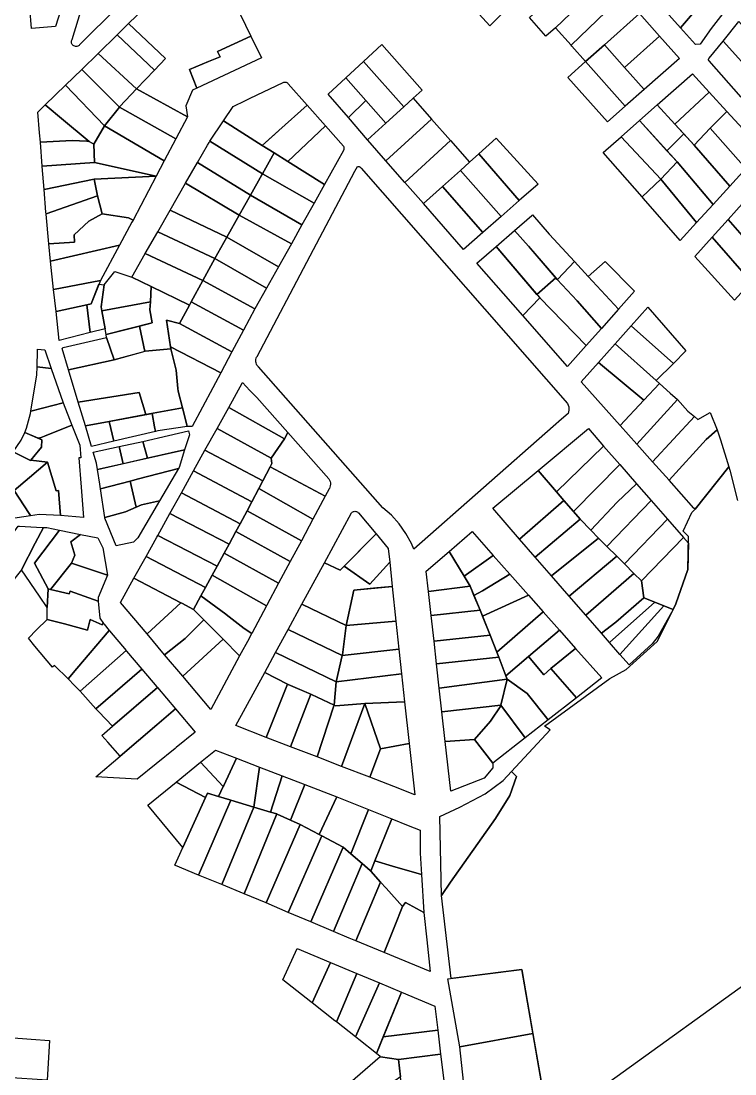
# Model space of a CAD drawing. Header units: millimetres. Extents: x 522658 to 553925, y 7796479 to 7820139.
# Drawn here: x 540941 to 541294, y 7802396 to 7802916 of the extents above; entities that cross this region are included whole.
import ezdxf

# ---------------------------------------------------------------- set-up
doc = ezdxf.new("R2010")
doc.units = ezdxf.units.MM
doc.layers.add('ZONA RESIDENCIAL 2 (ZR_2)', color=2, linetype='Continuous')

msp = doc.modelspace()

# ---------------------------------------------------------------- linework, layer by layer
at = {"layer": 'ZONA RESIDENCIAL 2 (ZR_2)'}
for points in [[(541054.59, 7802908.38), (541038.14, 7802900.67), (541039.47, 7802898.15), (541033.78, 7802895.77), (541024.25, 7802891.93), (541028.01, 7802882.68), (541027.87, 7802882.62), (541025.73, 7802881.61), (541022.58, 7802873.97), (541023.26, 7802868.54), (540998.18, 7802882.25), (541006.97, 7802891.45), (541012.49, 7802897.23), (540994.28, 7802914.54), (540998.23, 7802918.39), (541004.83, 7802924.84), (541033.17, 7802952.5), (541054.59, 7802908.38)], [(541205.01, 7802912.47), (541200.27, 7802908.25), (541192.1, 7802917.46), (541196.79, 7802921.71), (541197.48, 7802922.36), (541222.76, 7802946.41), (541230.85, 7802937.24), (541205.01, 7802912.47)], [(541181.2, 7802922.02), (541172.55, 7802913.39), (541154.66, 7802933.2), (541163.23, 7802941.91), (541181.2, 7802922.02)], [(541258.08, 7802922.01), (541276.84, 7802940.77), (541283.27, 7802932.09), (541266.74, 7802912.38), (541258.12, 7802921.96), (541258.08, 7802922.01)], [(541238.42, 7802928.66), (541212.67, 7802903.86), (541205.01, 7802912.47), (541230.85, 7802937.24), (541238.42, 7802928.66)], [(540950.88, 7802932.3), (540963.05, 7802928.8), (540958.1, 7802913.07), (540946.31, 7802912.09), (540944.62, 7802932.64), (540950.88, 7802932.3)], [(541266.74, 7802912.38), (541283.27, 7802932.09), (541291.66, 7802924.38), (541287.61, 7802919.46), (541281.79, 7802912.06), (541276.34, 7802904.39), (541274.02, 7802904.28), (541266.74, 7802912.38)], [(540988.76, 7802922.7), (540970.29, 7802904.36), (540970.07, 7802904.05), (540969.8, 7802903.78), (540969.49, 7802903.56), (540969.15, 7802903.4), (540968.78, 7802903.29), (540968.4, 7802903.24), (540968.02, 7802903.26), (540967.65, 7802903.34), (540967.3, 7802903.48), (540966.97, 7802903.67), (540966.68, 7802903.92), (540966.44, 7802904.21), (540966.24, 7802904.54), (540966.1, 7802904.89), (540966.03, 7802905.27), (540966.01, 7802905.65), (540966.06, 7802906.02), (540966.17, 7802906.39), (540966.34, 7802906.73), (540973.02, 7802928.36), (540988.76, 7802922.7)], [(541246.48, 7802919.53), (541229.11, 7802904.03), (541219.86, 7802895.78), (541213.06, 7802903.43), (541212.67, 7802903.86), (541238.42, 7802928.66), (541246.48, 7802919.53)], [(541256.34, 7802908.37), (541239.01, 7802892.91), (541229.11, 7802904.03), (541246.48, 7802919.53), (541256.34, 7802908.37)], [(541012.49, 7802897.23), (541006.97, 7802891.45), (540988.55, 7802908.95), (540994.28, 7802914.54), (541012.49, 7802897.23)], [(541304.43, 7802887.37), (541287.68, 7802905.92), (541295.45, 7802915.61), (541312.35, 7802896.53), (541304.43, 7802887.37)], [(541006.97, 7802891.45), (540998.18, 7802882.25), (540979.22, 7802899.84), (540988.55, 7802908.95), (541006.97, 7802891.45)], [(541028.01, 7802882.68), (541024.25, 7802891.93), (541033.78, 7802895.77), (541039.47, 7802898.15), (541038.14, 7802900.67), (541054.59, 7802908.38), (541059.79, 7802897.66), (541028.01, 7802882.68)], [(541239.01, 7802892.91), (541256.34, 7802908.37), (541266.17, 7802897.24), (541248.74, 7802881.98), (541239.01, 7802892.91)], [(541139.12, 7802881.73), (541134.7, 7802877.67), (541130.07, 7802873.43), (541110.27, 7802895.87), (541119.3, 7802904.25), (541139.12, 7802881.73)], [(541248.74, 7802881.98), (541239.41, 7802873.81), (541219.86, 7802895.78), (541229.11, 7802904.03), (541239.01, 7802892.91), (541248.74, 7802881.98)], [(541280.61, 7802897.09), (541280.68, 7802897.22), (541280.77, 7802897.33), (541280.88, 7802897.43), (541287.68, 7802905.92), (541304.43, 7802887.37), (541296.57, 7802878.27), (541280.8, 7802896.06), (541280.71, 7802896.17), (541280.64, 7802896.29), (541280.58, 7802896.41), (541280.54, 7802896.55), (541280.53, 7802896.69), (541280.53, 7802896.82), (541280.56, 7802896.96), (541280.61, 7802897.09)], [(540989.75, 7802873.24), (540971.12, 7802891.93), (540979.22, 7802899.84), (540998.18, 7802882.25), (540989.98, 7802873.52), (540989.75, 7802873.24)], [(541130.07, 7802873.43), (541121.25, 7802865.34), (541101.45, 7802887.68), (541110.27, 7802895.87), (541130.07, 7802873.43)], [(541230.59, 7802866.09), (541211.12, 7802887.98), (541219.86, 7802895.78), (541239.41, 7802873.81), (541230.59, 7802866.09)], [(540989.75, 7802873.24), (540982.32, 7802864.07), (540963.13, 7802884.13), (540971.12, 7802891.93), (540989.75, 7802873.24)], [(541111.35, 7802876.51), (541102.77, 7802868.1), (541092.8, 7802879.65), (541101.45, 7802887.68), (541111.35, 7802876.51)], [(541280.89, 7802880.66), (541263.9, 7802864.95), (541255.2, 7802874.4), (541272.58, 7802889.73), (541280.89, 7802880.66)], [(540977.12, 7802854.92), (540974.87, 7802856.35), (540973.73, 7802857.08), (540962.06, 7802866.91), (540953.16, 7802874.41), (540963.13, 7802884.13), (540982.32, 7802864.07), (540977.12, 7802854.92)], [(541066.43, 7802859.94), (541060.26, 7802854.42), (541041.06, 7802866.47), (541045.87, 7802873.56), (541051.95, 7802876.5), (541054.3, 7802877.63), (541070.62, 7802885.49), (541070.96, 7802885.59), (541071.32, 7802885.63), (541071.68, 7802885.62), (541072.03, 7802885.54), (541072.36, 7802885.4), (541072.66, 7802885.21), (541072.93, 7802884.97), (541073.02, 7802884.86), (541082.4, 7802874.22), (541068.48, 7802861.77), (541066.43, 7802859.94)], [(541017.51, 7802857.58), (540989.75, 7802873.24), (540989.98, 7802873.52), (540998.18, 7802882.25), (541023.26, 7802868.54), (541017.51, 7802857.58)], [(541143.81, 7802867.34), (541121.27, 7802846.8), (541112.42, 7802856.91), (541112.26, 7802857.1), (541121.25, 7802865.34), (541130.07, 7802873.43), (541134.7, 7802877.67), (541143.81, 7802867.34)], [(541289.56, 7802871.2), (541281.31, 7802862.86), (541273.49, 7802854.54), (541263.9, 7802864.95), (541280.89, 7802880.66), (541289.56, 7802871.2)], [(540973.73, 7802857.08), (540974.87, 7802856.35), (540973.69, 7802856.41), (540966.46, 7802856.75), (540950.72, 7802855.93), (540950.35, 7802860.59), (540949.53, 7802870.86), (540952.93, 7802874.18), (540953.16, 7802874.41), (540962.06, 7802866.91), (540973.73, 7802857.08)], [(541017.51, 7802857.58), (541011.8, 7802846.71), (540982.32, 7802864.07), (540989.75, 7802873.24), (541017.51, 7802857.58)], [(541060.26, 7802854.42), (541068.48, 7802861.77), (541082.4, 7802874.22), (541091.42, 7802864), (541072.88, 7802846.51), (541066.16, 7802850.72), (541060.26, 7802854.42)], [(541102.77, 7802868.1), (541111.35, 7802876.51), (541121.25, 7802865.34), (541112.26, 7802857.1), (541102.77, 7802868.1)], [(541268.31, 7802860.17), (541259.96, 7802851.76), (541246.38, 7802866.62), (541255.2, 7802874.4), (541263.9, 7802864.95), (541268.31, 7802860.17)], [(541121.27, 7802846.8), (541143.81, 7802867.34), (541153.1, 7802856.81), (541130.68, 7802836.04), (541121.27, 7802846.8)], [(541307.13, 7802852.02), (541298.85, 7802842.91), (541281.31, 7802862.86), (541289.56, 7802871.2), (541307.13, 7802852.02)], [(541011.8, 7802846.71), (541007.88, 7802839.25), (540977.42, 7802846.01), (540977.12, 7802854.92), (540982.32, 7802864.07), (541011.8, 7802846.71)], [(541060.38, 7802840.42), (541034.3, 7802856.48), (541034.35, 7802856.56), (541041.06, 7802866.47), (541060.26, 7802854.42), (541066.16, 7802850.72), (541060.38, 7802840.42)], [(541072.88, 7802846.51), (541091.42, 7802864), (541100.28, 7802853.96), (541100.43, 7802853.45), (541100.49, 7802852.93), (541100.47, 7802852.4), (541100.35, 7802851.89), (541090.99, 7802835.15), (541072.88, 7802846.51)], [(541257.01, 7802837.72), (541237.39, 7802858.69), (541246.38, 7802866.62), (541265, 7802846.24), (541257.01, 7802837.72)], [(541298.85, 7802842.91), (541291.05, 7802834.34), (541273.49, 7802854.54), (541281.31, 7802862.86), (541298.85, 7802842.91)], [(540973.69, 7802856.41), (540974.87, 7802856.35), (540977.12, 7802854.92), (540977.42, 7802846.01), (540951.65, 7802844.21), (540950.72, 7802855.93), (540966.46, 7802856.75), (540973.69, 7802856.41)], [(541060.38, 7802840.42), (541060.09, 7802839.91), (541054.44, 7802829.86), (541028.23, 7802845.87), (541033.18, 7802854.51), (541033.96, 7802855.87), (541034.3, 7802856.48), (541060.38, 7802840.42)], [(541130.68, 7802836.04), (541153.1, 7802856.81), (541162.56, 7802846.08), (541158.03, 7802842.01), (541149.22, 7802834.1), (541139.79, 7802825.63), (541130.68, 7802836.04)], [(541196.36, 7802835.32), (541187.06, 7802827.16), (541167.22, 7802850.26), (541175.73, 7802857.91), (541196.36, 7802835.32)], [(541247.82, 7802828.99), (541228.47, 7802850.83), (541237.39, 7802858.69), (541257.01, 7802837.72), (541247.82, 7802828.99)], [(541291.05, 7802834.34), (541282.74, 7802825.21), (541265, 7802846.24), (541259.96, 7802851.76), (541268.31, 7802860.17), (541273.49, 7802854.54), (541291.05, 7802834.34)], [(540977.28, 7802837.69), (540952.57, 7802832.62), (540951.66, 7802844.03), (540951.65, 7802844.21), (540977.42, 7802846.01), (541007.88, 7802839.25), (540977.28, 7802837.69)], [(541085.84, 7802825.94), (541060.38, 7802840.42), (541066.16, 7802850.72), (541072.88, 7802846.51), (541090.99, 7802835.15), (541085.84, 7802825.94)], [(541187.06, 7802827.16), (541178.15, 7802819.34), (541158.03, 7802842.01), (541162.56, 7802846.08), (541167.22, 7802850.26), (541187.06, 7802827.16)], [(541274.64, 7802816.3), (541257.01, 7802837.72), (541265, 7802846.24), (541282.74, 7802825.21), (541274.64, 7802816.3)], [(541048.83, 7802819.87), (541022.4, 7802835.69), (541028.23, 7802845.87), (541054.44, 7802829.86), (541048.83, 7802819.87)], [(541135.01, 7802655.04), (541133.84, 7802657.86), (541131.14, 7802662.88), (541127.85, 7802667.54), (541124.03, 7802671.78), (541119.73, 7802675.52), (541058.43, 7802745.09), (541058, 7802745.49), (541057.64, 7802745.94), (541057.35, 7802746.45), (541057.15, 7802747), (541057.03, 7802747.57), (541057, 7802748.16), (541057.07, 7802748.74), (541057.22, 7802749.3), (541057.44, 7802749.79), (541057.72, 7802750.25), (541083.91, 7802799.83), (541105.96, 7802841.59), (541107.25, 7802844.03), (541107.51, 7802844.05), (541107.76, 7802844.03), (541108.02, 7802843.98), (541108.26, 7802843.89), (541108.48, 7802843.76), (541109.06, 7802843.09), (541210.85, 7802726.97), (541211.24, 7802726.21), (541211.5, 7802725.4), (541211.62, 7802724.56), (541211.61, 7802723.7), (541211.46, 7802722.86), (541211.17, 7802722.06), (541207.95, 7802719.22), (541203.86, 7802715.62), (541135.01, 7802655.04)], [(541178.15, 7802819.34), (541169.09, 7802811.4), (541149.22, 7802834.1), (541158.03, 7802842.01), (541178.15, 7802819.34)], [(540978.94, 7802829.43), (540953.52, 7802820.68), (540953.47, 7802821.36), (540952.57, 7802832.62), (540977.28, 7802837.69), (540978.94, 7802829.43)], [(540996.44, 7802817.46), (540994.2, 7802818.66), (540981.16, 7802820.6), (540978.94, 7802829.43), (540977.28, 7802837.69), (541007.88, 7802839.25), (540996.44, 7802817.46)], [(541042.81, 7802809.17), (541014.81, 7802822.45), (541022.4, 7802835.69), (541048.83, 7802819.87), (541042.81, 7802809.17)], [(541085.84, 7802825.94), (541079.85, 7802815.21), (541054.44, 7802829.86), (541060.09, 7802839.91), (541060.38, 7802840.42), (541085.84, 7802825.94)], [(541257.01, 7802837.72), (541274.64, 7802816.3), (541266.55, 7802807.41), (541248.5, 7802828.21), (541247.82, 7802828.99), (541257.01, 7802837.72)], [(541169.09, 7802811.4), (541159.56, 7802803.04), (541139.79, 7802825.63), (541149.22, 7802834.1), (541169.09, 7802811.4)], [(540953.52, 7802820.68), (540978.94, 7802829.43), (540981.16, 7802820.6), (540974.66, 7802817.02), (540967.33, 7802810.27), (540967.54, 7802806.59), (540954.91, 7802805.87), (540953.54, 7802820.42), (540953.52, 7802820.68)], [(541079.85, 7802815.21), (541074.63, 7802805.88), (541048.83, 7802819.87), (541054.44, 7802829.86), (541079.85, 7802815.21)], [(541317.39, 7802805.45), (541308.72, 7802796.77), (541290.17, 7802817.86), (541298.45, 7802827.06), (541317.39, 7802805.45)], [(540996.44, 7802817.46), (540995.93, 7802816.48), (540989.83, 7802805.19), (540955.71, 7802797.3), (540954.91, 7802805.87), (540967.54, 7802806.59), (540967.33, 7802810.27), (540974.66, 7802817.02), (540981.16, 7802820.6), (540994.2, 7802818.66), (540996.44, 7802817.46)], [(541036.87, 7802798.6), (541008.71, 7802811.8), (541014.81, 7802822.45), (541042.81, 7802809.17), (541036.87, 7802798.6)], [(541206.09, 7802788.42), (541205.85, 7802788.16), (541191.94, 7802804.36), (541191.72, 7802804.62), (541184.79, 7802812.42), (541193.33, 7802819.86), (541193.71, 7802820.19), (541201.91, 7802810.58), (541202.08, 7802810.37), (541214.36, 7802797.03), (541206.09, 7802788.42)], [(541068.27, 7802794.52), (541042.81, 7802809.17), (541048.83, 7802819.87), (541074.63, 7802805.88), (541068.27, 7802794.52)], [(541308.57, 7802794.6), (541301.62, 7802787.01), (541282.28, 7802809.09), (541290.17, 7802817.86), (541308.72, 7802796.77), (541309.23, 7802796.19), (541309.65, 7802795.72), (541308.57, 7802794.6)], [(541030.85, 7802787.7), (541002.51, 7802800.98), (541008.71, 7802811.8), (541036.87, 7802798.6), (541030.85, 7802787.7)], [(541205.14, 7802788.98), (541195.77, 7802780.86), (541175.71, 7802804.51), (541184.79, 7802812.42), (541191.72, 7802804.62), (541205.14, 7802788.98)], [(540980.41, 7802787.77), (540957.27, 7802783.28), (540955.71, 7802797.3), (540989.83, 7802805.19), (540980.41, 7802787.77)], [(541062.35, 7802783.93), (541036.87, 7802798.6), (541042.81, 7802809.17), (541068.27, 7802794.52), (541062.35, 7802783.93)], [(541197.21, 7802779.16), (541188.8, 7802770.39), (541166.16, 7802796.2), (541175.71, 7802804.51), (541197.21, 7802779.16)], [(541301.62, 7802787.01), (541293.33, 7802777.94), (541273.74, 7802799.61), (541282.28, 7802809.09), (541301.62, 7802787.01)], [(541024.32, 7802775.58), (541005.4, 7802784.71), (540995.83, 7802789.32), (541002.51, 7802800.98), (541030.85, 7802787.7), (541025.17, 7802777.15), (541024.32, 7802775.58)], [(541062.35, 7802783.93), (541056.64, 7802773.72), (541030.85, 7802787.7), (541036.87, 7802798.6), (541062.35, 7802783.93)], [(541236.06, 7802773.49), (541227.69, 7802764.08), (541215.63, 7802777.67), (541205.85, 7802788.16), (541206.09, 7802788.42), (541214.36, 7802797.03), (541221.12, 7802789.7), (541236.06, 7802773.49)], [(541244.02, 7802782.43), (541236.06, 7802773.49), (541221.12, 7802789.7), (541229.52, 7802797.12), (541244.02, 7802782.43)], [(541005, 7802777.16), (540981.11, 7802772.79), (540980.8, 7802774.63), (540982.2, 7802785.57), (540987.48, 7802792.15), (540995.83, 7802789.32), (541005.4, 7802784.71), (541005, 7802777.16)], [(541227.69, 7802764.08), (541220.1, 7802755.55), (541197.21, 7802779.16), (541195.77, 7802780.86), (541205.14, 7802788.98), (541205.85, 7802788.16), (541215.63, 7802777.67), (541227.69, 7802764.08)], [(540957.27, 7802783.28), (540980.41, 7802787.77), (540975.72, 7802776.19), (540973.62, 7802775.67), (540958.48, 7802772.38), (540957.27, 7802783.28)], [(540973.62, 7802775.67), (540975.72, 7802776.19), (540979.65, 7802785.9), (540982.2, 7802785.57), (540980.8, 7802774.63), (540981.11, 7802772.79), (540982.63, 7802763.9), (540975.34, 7802762.02), (540973.62, 7802775.67)], [(541002.26, 7802752.73), (540999.61, 7802765.2), (541005.87, 7802766.76), (541004.79, 7802773.23), (541005, 7802777.16), (541005.4, 7802784.71), (541024.32, 7802775.58), (541019.46, 7802766.53), (541012.95, 7802768.1), (541014.95, 7802754.9), (541015.11, 7802753.9), (541002.37, 7802752.76), (541002.26, 7802752.73)], [(541056.64, 7802773.72), (541050.95, 7802763.18), (541025.17, 7802777.15), (541030.85, 7802787.7), (541056.64, 7802773.72)], [(541220.1, 7802755.55), (541210.89, 7802745.21), (541188.8, 7802770.39), (541197.21, 7802779.16), (541220.1, 7802755.55)], [(540958.48, 7802772.38), (540973.62, 7802775.67), (540975.34, 7802762.02), (540960.06, 7802758.09), (540958.48, 7802772.38)], [(540981.11, 7802772.79), (541005, 7802777.16), (541004.79, 7802773.23), (541005.87, 7802766.76), (540983.11, 7802761.09), (540982.63, 7802763.9), (540981.11, 7802772.79)], [(541050.95, 7802763.18), (541045.28, 7802752.54), (541019.46, 7802766.53), (541024.32, 7802775.58), (541025.17, 7802777.15), (541050.95, 7802763.18)], [(541269.24, 7802752.95), (541263.2, 7802746.73), (541242.27, 7802765.28), (541250.5, 7802774.53), (541269.24, 7802752.95)], [(541039.75, 7802742.18), (541014.95, 7802754.9), (541012.95, 7802768.1), (541019.46, 7802766.53), (541045.28, 7802752.54), (541039.75, 7802742.18)], [(541002.26, 7802752.73), (540987.22, 7802748.59), (540983.38, 7802759.5), (540983.11, 7802761.09), (540999.61, 7802765.2), (541002.26, 7802752.73)], [(541263.2, 7802746.73), (541254.63, 7802738.25), (541234.42, 7802756.45), (541242.27, 7802765.28), (541263.2, 7802746.73)], [(540987.22, 7802748.59), (540964.6, 7802743.66), (540961.44, 7802754.18), (540961.94, 7802754.61), (540983.38, 7802759.5), (540987.22, 7802748.59)], [(540952.84, 7802753.55), (540956.1, 7802744.18), (540949.1, 7802745.11), (540949.31, 7802753.08), (540949.31, 7802753.79), (540952.84, 7802753.55)], [(541002.7, 7802721.49), (540999.5, 7802732.39), (540969.41, 7802727.65), (540964.6, 7802743.66), (540987.22, 7802748.59), (541002.37, 7802752.76), (541015.11, 7802753.9), (541017.72, 7802743.39), (541018.58, 7802734.45), (541018.71, 7802733.07), (541020.84, 7802724.89), (541006.47, 7802722.2), (541002.7, 7802721.49)], [(541023.25, 7802715.55), (541023.19, 7802715.85), (541020.84, 7802724.89), (541018.71, 7802733.07), (541018.58, 7802734.45), (541017.72, 7802743.39), (541015.11, 7802753.9), (541014.95, 7802754.9), (541039.75, 7802742.18), (541035.77, 7802734.73), (541025.6, 7802715.67), (541023.25, 7802715.55)], [(541248.57, 7802728.6), (541226.2, 7802747.23), (541234.42, 7802756.45), (541254.63, 7802738.25), (541256.26, 7802736.79), (541248.57, 7802728.6)], [(540956.1, 7802744.18), (540961.96, 7802727.31), (540946.64, 7802723.3), (540945.98, 7802723.13), (540948.99, 7802741.09), (540949.1, 7802745.11), (540956.1, 7802744.18)], [(541248.57, 7802728.6), (541236.9, 7802716.18), (541217.68, 7802737.64), (541226.2, 7802747.23), (541248.57, 7802728.6)], [(541043.67, 7802725.03), (541050.32, 7802737.02), (541050.51, 7802737.36), (541054.09, 7802733.32), (541057.48, 7802729.99), (541072.88, 7802712.62), (541071.27, 7802709.53), (541043.67, 7802725.03)], [(541002.7, 7802721.49), (540984.6, 7802718.11), (540972.93, 7802715.93), (540969.41, 7802727.65), (540999.5, 7802732.39), (541002.7, 7802721.49)], [(541265.14, 7802728.91), (541245.18, 7802706.87), (541236.9, 7802716.18), (541248.57, 7802728.6), (541256.26, 7802736.79), (541261.53, 7802732.11), (541265.14, 7802728.91)], [(540951.14, 7802710.24), (540949.61, 7802709.83), (540942.98, 7802712.68), (540943.91, 7802714.74), (540945.81, 7802722.12), (540945.98, 7802723.13), (540946.64, 7802723.3), (540961.96, 7802727.31), (540966.32, 7802716.23), (540952.73, 7802710.8), (540951.14, 7802710.24)], [(541245.18, 7802706.87), (541265.14, 7802728.91), (541270.31, 7802723.21), (541273.55, 7802720.49), (541252.87, 7802698.22), (541245.18, 7802706.87)], [(541007.53, 7802713.18), (540986.96, 7802708.38), (540984.6, 7802718.11), (541005.87, 7802722.09), (541007.09, 7802715.52), (541007.53, 7802713.18)], [(541007.53, 7802713.18), (541007.09, 7802715.52), (541005.87, 7802722.09), (541006.47, 7802722.2), (541020.84, 7802724.89), (541023.19, 7802715.85), (541023.25, 7802715.55), (541008.74, 7802713.46), (541007.53, 7802713.18)], [(541071.27, 7802709.53), (541064.64, 7802699.97), (541037.95, 7802714.71), (541043.67, 7802725.03), (541071.27, 7802709.53)], [(541252.87, 7802698.22), (541273.55, 7802720.49), (541275.19, 7802719.11), (541281.34, 7802722.51), (541284.84, 7802714.02), (541279.29, 7802709.2), (541261.01, 7802689.06), (541252.87, 7802698.22)], [(540970.87, 7802685.73), (540971.97, 7802670.75), (540960.6, 7802671.67), (540959.7, 7802684.06), (540958.48, 7802683.89), (540954.19, 7802698.02), (540945.93, 7802698.93), (540951.32, 7802705.36), (540951.39, 7802709.06), (540949.61, 7802709.83), (540951.14, 7802710.24), (540952.73, 7802710.8), (540966.32, 7802716.23), (540970.17, 7802706.44), (540970.66, 7802700.22), (540969.73, 7802700.09), (540970.87, 7802685.73)], [(540986.96, 7802708.38), (540975.99, 7802705.75), (540972.93, 7802715.93), (540984.6, 7802718.11), (540986.96, 7802708.38)], [(540937.24, 7802703.07), (540941.29, 7802708.94), (540942.98, 7802712.68), (540951.39, 7802709.06), (540951.32, 7802705.36), (540945.83, 7802698.81), (540937.24, 7802703.07)], [(541003.51, 7802699.97), (541001.27, 7802708.24), (541013.9, 7802711.24), (541023.83, 7802713.41), (541024.3, 7802711.59), (541021.93, 7802704.15), (541003.51, 7802699.97)], [(541064.98, 7802697.43), (541064.06, 7802695.67), (541060.45, 7802688.73), (541031.96, 7802703.91), (541037.95, 7802714.71), (541064.64, 7802699.97), (541064.98, 7802697.43)], [(541093.29, 7802684.89), (541091.29, 7802681.15), (541064.06, 7802695.67), (541064.98, 7802697.43), (541064.64, 7802699.97), (541071.27, 7802709.53), (541072.88, 7802712.62), (541093.07, 7802689.84), (541093.43, 7802689.21), (541093.68, 7802688.54), (541093.84, 7802687.83), (541093.88, 7802687.11), (541093.81, 7802686.4), (541093.64, 7802685.7), (541093.36, 7802685.03), (541093.29, 7802684.89)], [(541196.46, 7802693.93), (541221.19, 7802714.56), (541228.69, 7802705.99), (541205.47, 7802683.43), (541196.46, 7802693.93)], [(541290.6, 7802695.76), (541273.85, 7802674.87), (541273.27, 7802675.28), (541261.01, 7802689.06), (541279.29, 7802709.2), (541284.84, 7802714.02), (541286.44, 7802708.96), (541290.6, 7802695.76)], [(540991.58, 7802697.27), (540978.93, 7802694.41), (540978.46, 7802697.52), (540976.84, 7802702.9), (540989.67, 7802705.7), (540991.58, 7802697.27)], [(541003.51, 7802699.97), (540991.58, 7802697.27), (540989.67, 7802705.7), (541001.27, 7802708.24), (541003.51, 7802699.97)], [(541236.69, 7802696.86), (541213.85, 7802673.66), (541209.16, 7802679.13), (541205.47, 7802683.43), (541228.69, 7802705.99), (541236.69, 7802696.86)], [(540937.24, 7802703.07), (540945.83, 7802698.81), (540945.93, 7802698.93), (540954.19, 7802698.02), (540945.36, 7802690.5), (540937.82, 7802684.08), (540929.14, 7802697.51), (540937.24, 7802703.07)], [(540994.97, 7802688.64), (540980.37, 7802684.8), (540980.01, 7802687.22), (540978.93, 7802694.41), (540996.85, 7802698.47), (541021.93, 7802704.15), (541019.15, 7802695.45), (541018.85, 7802694.95), (540999.21, 7802689.76), (540994.97, 7802688.64)], [(541060.45, 7802688.73), (541058.48, 7802684.95), (541055.08, 7802678.41), (541026.32, 7802693.74), (541031.96, 7802703.91), (541060.45, 7802688.73)], [(540930.69, 7802669.64), (540930.33, 7802669.73), (540921.52, 7802691.48), (540929.14, 7802697.51), (540937.82, 7802684.08), (540945.19, 7802672.69), (540945.81, 7802671.73), (540945.9, 7802671.56), (540931.59, 7802669.41), (540930.69, 7802669.64)], [(540945.19, 7802672.69), (540937.82, 7802684.08), (540945.36, 7802690.5), (540954.19, 7802698.02), (540958.48, 7802683.89), (540959.7, 7802684.06), (540960.6, 7802671.67), (540950.12, 7802672.21), (540945.9, 7802671.56), (540945.81, 7802671.73), (540945.19, 7802672.69)], [(541091.29, 7802681.15), (541085.2, 7802669.8), (541058.48, 7802684.95), (541060.45, 7802688.73), (541064.06, 7802695.67), (541091.29, 7802681.15)], [(541245.03, 7802687.34), (541235.45, 7802678.32), (541222.4, 7802664.47), (541217.08, 7802669.89), (541213.85, 7802673.66), (541236.69, 7802696.86), (541245.03, 7802687.34)], [(540999.21, 7802689.76), (541018.85, 7802694.95), (541018.82, 7802694.9), (541009.48, 7802678.98), (541000.71, 7802676.97), (540998, 7802675.77), (540994.97, 7802688.64), (540999.21, 7802689.76)], [(541055.08, 7802678.41), (541052.76, 7802673.96), (541049.26, 7802667.51), (541020.33, 7802682.93), (541026.32, 7802693.74), (541055.08, 7802678.41)], [(541174.04, 7802675.24), (541196.46, 7802693.93), (541205.47, 7802683.43), (541209.16, 7802679.13), (541187.27, 7802659.97), (541174.04, 7802675.24)], [(540998, 7802675.77), (540992.74, 7802673.43), (540982.5, 7802670.63), (540980.37, 7802684.8), (540994.97, 7802688.64), (540998, 7802675.77)], [(541085.2, 7802669.8), (541079.54, 7802659.23), (541052.76, 7802673.96), (541055.08, 7802678.41), (541058.48, 7802684.95), (541085.2, 7802669.8)], [(541222.4, 7802664.47), (541235.45, 7802678.32), (541245.03, 7802687.34), (541252.26, 7802679.07), (541230.37, 7802656.44), (541226.28, 7802660.52), (541222.4, 7802664.47)], [(541049.26, 7802667.51), (541047.21, 7802663.74), (541043.86, 7802657.58), (541014.68, 7802672.74), (541020.33, 7802682.93), (541049.26, 7802667.51)], [(540982.5, 7802670.63), (540992.74, 7802673.43), (541000.71, 7802676.97), (541009.48, 7802678.98), (540998.75, 7802660.71), (540996.66, 7802658.57), (540988.1, 7802656.66), (540982.55, 7802670.29), (540982.5, 7802670.63)], [(541187.27, 7802659.97), (541209.16, 7802679.13), (541213.85, 7802673.66), (541217.08, 7802669.89), (541194.9, 7802651.17), (541187.27, 7802659.97)], [(541235.26, 7802651.56), (541230.37, 7802656.44), (541252.26, 7802679.07), (541260.34, 7802669.84), (541239.02, 7802647.81), (541235.26, 7802651.56)], [(541043.86, 7802657.58), (541041.39, 7802653.05), (541037.93, 7802646.68), (541008.66, 7802661.89), (541014.68, 7802672.74), (541043.86, 7802657.58)], [(541079.54, 7802659.23), (541074.05, 7802648.98), (541047.21, 7802663.74), (541049.26, 7802667.51), (541052.76, 7802673.96), (541079.54, 7802659.23)], [(541116.43, 7802662.56), (541098.77, 7802644.62), (541090.93, 7802648.4), (541104.33, 7802673.02), (541104.6, 7802673.27), (541104.91, 7802673.48), (541105.25, 7802673.63), (541105.61, 7802673.72), (541105.98, 7802673.75), (541106.35, 7802673.73), (541106.71, 7802673.64), (541107.05, 7802673.49), (541107.36, 7802673.29), (541107.64, 7802673.04), (541107.74, 7802672.93), (541116.22, 7802662.81), (541116.43, 7802662.56)], [(541194.9, 7802651.17), (541217.08, 7802669.89), (541222.4, 7802664.47), (541226.28, 7802660.52), (541202.95, 7802641.89), (541194.9, 7802651.17)], [(541239.02, 7802647.81), (541260.34, 7802669.84), (541268.22, 7802660.85), (541247.46, 7802639.39), (541243.72, 7802643.12), (541239.02, 7802647.81)], [(540922.19, 7802642.22), (540939.83, 7802666.41), (540940.39, 7802666.38), (540951.62, 7802665.84), (540952.25, 7802665.81), (540948.18, 7802657.97), (540941.4, 7802644.92), (540929.76, 7802630.36), (540922.46, 7802637.83), (540920.13, 7802639.84), (540922.19, 7802642.22)], [(540960.08, 7802664.48), (540947.89, 7802648.22), (540954.5, 7802635.52), (540954.05, 7802626.32), (540950.31, 7802631.94), (540941.4, 7802644.92), (540948.18, 7802657.97), (540952.25, 7802665.81), (540953.96, 7802665.73), (540960.08, 7802664.48)], [(540970.54, 7802662.33), (540965.79, 7802658.65), (540967.65, 7802652.1), (540966.14, 7802648.22), (540955.73, 7802635.23), (540954.5, 7802635.52), (540947.89, 7802648.22), (540960.08, 7802664.48), (540970.54, 7802662.33)], [(540966.14, 7802648.22), (540967.65, 7802652.1), (540965.79, 7802658.65), (540970.54, 7802662.33), (540979.04, 7802660.59), (540981.61, 7802655.74), (540983.79, 7802642.25), (540966.14, 7802648.22)], [(541037.93, 7802646.68), (541035.53, 7802642.28), (541032.2, 7802636.16), (541002.88, 7802651.48), (541008.18, 7802661.03), (541008.66, 7802661.89), (541037.93, 7802646.68)], [(541074.05, 7802648.98), (541068.3, 7802638.25), (541041.39, 7802653.05), (541043.86, 7802657.58), (541047.21, 7802663.74), (541074.05, 7802648.98)], [(541123.15, 7802648.58), (541113.28, 7802637.85), (541100.74, 7802646.62), (541116.43, 7802662.56), (541122.44, 7802655.38), (541123.15, 7802648.58)], [(541174.27, 7802652), (541159.82, 7802641.74), (541152.46, 7802653.92), (541163.87, 7802663.74), (541174.27, 7802652)], [(541202.95, 7802641.89), (541226.28, 7802660.52), (541230.37, 7802656.44), (541235.26, 7802651.56), (541211.66, 7802631.85), (541202.95, 7802641.89)], [(541258.52, 7802627.1), (541254.09, 7802628.88), (541248.63, 7802631.09), (541247.46, 7802639.39), (541268.22, 7802660.85), (541270.62, 7802658.1), (541270.3, 7802645.07), (541264.35, 7802628), (541263.02, 7802625.29), (541258.52, 7802627.1)], [(541142.27, 7802634.14), (541141.16, 7802644.07), (541141.09, 7802644.14), (541152.46, 7802653.92), (541159.82, 7802641.74), (541162.84, 7802636.73), (541142.27, 7802634.14)], [(541032.2, 7802636.16), (541029.96, 7802632.06), (541026.31, 7802625.34), (541020.51, 7802628.37), (541019.97, 7802628.65), (540996.91, 7802640.7), (541002.88, 7802651.48), (541032.2, 7802636.16)], [(541062.48, 7802627.4), (541062.31, 7802627.08), (541035.53, 7802642.28), (541037.93, 7802646.68), (541041.39, 7802653.05), (541068.3, 7802638.25), (541062.48, 7802627.4)], [(541100.74, 7802646.62), (541113.28, 7802637.85), (541123.15, 7802648.58), (541124.41, 7802636.62), (541116.83, 7802635.9), (541105.44, 7802634.82), (541101.73, 7802617.39), (541079.76, 7802627.89), (541090.9, 7802648.35), (541090.93, 7802648.4), (541098.77, 7802644.62), (541100.74, 7802646.62)], [(541182.44, 7802642.77), (541168.88, 7802634.45), (541164.73, 7802632.2), (541162.84, 7802636.73), (541159.82, 7802641.74), (541174.27, 7802652), (541182.44, 7802642.77)], [(541211.66, 7802631.85), (541235.26, 7802651.56), (541239.02, 7802647.81), (541243.72, 7802643.12), (541219.89, 7802622.42), (541211.66, 7802631.85)], [(540955.73, 7802635.23), (540966.14, 7802648.22), (540983.79, 7802642.25), (540979.16, 7802631.27), (540979.32, 7802629.39), (540965.5, 7802634.34), (540964.96, 7802633.09), (540955.73, 7802635.23)], [(541019.97, 7802628.65), (541003.37, 7802613.2), (540990.26, 7802628.71), (540996.91, 7802640.7), (541019.97, 7802628.65)], [(541062.31, 7802627.08), (541055.01, 7802613.47), (541051.27, 7802615.91), (541042.36, 7802622.86), (541042.28, 7802622.92), (541029.96, 7802632.06), (541032.2, 7802636.16), (541035.53, 7802642.28), (541062.31, 7802627.08)], [(541164.73, 7802632.2), (541168.88, 7802634.45), (541182.44, 7802642.77), (541191.64, 7802632.37), (541168.97, 7802622.01), (541167.72, 7802625.03), (541164.73, 7802632.2)], [(541248.63, 7802631.09), (541234.75, 7802618.96), (541227.67, 7802613.52), (541219.89, 7802622.42), (541243.72, 7802643.12), (541247.46, 7802639.39), (541248.63, 7802631.09)], [(540955.73, 7802635.23), (540964.96, 7802633.09), (540965.5, 7802634.34), (540979.32, 7802629.39), (540980.02, 7802621.08), (540981.84, 7802618.45), (540982.16, 7802617.99), (540981.47, 7802618.35), (540981.2, 7802617.79), (540975.35, 7802620.37), (540973.96, 7802615.14), (540962.6, 7802618.26), (540954.03, 7802620.39), (540954.05, 7802626.32), (540954.5, 7802635.52), (540955.73, 7802635.23)], [(541126.2, 7802619.52), (541101.73, 7802617.39), (541105.44, 7802634.82), (541124.41, 7802636.62), (541126.2, 7802619.52)], [(541167.72, 7802625.03), (541143.6, 7802622.28), (541142.27, 7802634.14), (541162.84, 7802636.73), (541167.72, 7802625.03)], [(541022.12, 7802610.94), (541012.05, 7802602.93), (541003.37, 7802613.2), (541019.97, 7802628.65), (541020.51, 7802628.37), (541026.31, 7802625.34), (541031.43, 7802620.18), (541022.12, 7802610.94)], [(541055.01, 7802613.47), (541054.83, 7802613.14), (541053.7, 7802611.03), (541049.07, 7802602.39), (541040.96, 7802610.57), (541031.43, 7802620.18), (541026.31, 7802625.34), (541029.96, 7802632.06), (541042.28, 7802622.92), (541042.36, 7802622.86), (541051.27, 7802615.91), (541055.01, 7802613.47)], [(541099.86, 7802602.92), (541099.76, 7802602.51), (541073, 7802615.48), (541079.76, 7802627.89), (541101.73, 7802617.39), (541099.86, 7802602.92)], [(541168.97, 7802622.01), (541191.64, 7802632.37), (541198.97, 7802624.08), (541176.04, 7802604.16), (541172.81, 7802612.67), (541168.97, 7802622.01)], [(541227.67, 7802613.52), (541234.75, 7802618.96), (541248.63, 7802631.09), (541254.09, 7802628.88), (541231.6, 7802609.02), (541227.67, 7802613.52)], [(541236.73, 7802603.15), (541231.6, 7802609.02), (541254.09, 7802628.88), (541258.52, 7802627.1), (541236.73, 7802603.15)], [(541172.81, 7802612.67), (541145.01, 7802609.7), (541143.6, 7802622.28), (541167.72, 7802625.03), (541172.81, 7802612.67)], [(541206.94, 7802615.08), (541191.66, 7802602.02), (541180.48, 7802592.47), (541176.97, 7802601.71), (541176.04, 7802604.16), (541198.97, 7802624.08), (541206.94, 7802615.08)], [(541241.29, 7802597.93), (541236.73, 7802603.15), (541258.52, 7802627.1), (541263.02, 7802625.29), (541255.7, 7802612.13), (541252.76, 7802608.34), (541241.29, 7802597.93)], [(540962.6, 7802618.26), (540973.96, 7802615.14), (540975.35, 7802620.37), (540981.2, 7802617.79), (540981.47, 7802618.35), (540982.16, 7802617.99), (540984.7, 7802614.91), (540968.69, 7802596.1), (540964.36, 7802591.01), (540957.67, 7802597.7), (540956.68, 7802596.78), (540948.02, 7802607.24), (540944.81, 7802611.15), (540948.82, 7802615.17), (540954.03, 7802620.39), (540962.6, 7802618.26)], [(541012.05, 7802602.93), (541022.12, 7802610.94), (541031.43, 7802620.18), (541040.96, 7802610.57), (541021, 7802592.34), (541012.05, 7802602.93)], [(541127.65, 7802605.66), (541099.76, 7802602.51), (541099.86, 7802602.92), (541101.73, 7802617.39), (541126.2, 7802619.52), (541127.65, 7802605.66)], [(540993.07, 7802605.02), (540970.38, 7802584.99), (540967.54, 7802587.83), (540964.36, 7802591.01), (540968.69, 7802596.1), (540984.7, 7802614.91), (540984.79, 7802614.81), (540993.07, 7802605.02)], [(541099.76, 7802602.51), (541096.64, 7802589.55), (541066.78, 7802604.06), (541073, 7802615.48), (541099.76, 7802602.51)], [(541145.01, 7802609.7), (541172.81, 7802612.67), (541176.04, 7802604.16), (541176.97, 7802601.71), (541146.28, 7802598.43), (541145.01, 7802609.7)], [(541202.67, 7802596.11), (541199.27, 7802593), (541191.66, 7802602.02), (541206.94, 7802615.08), (541214.88, 7802606.11), (541202.67, 7802596.11)], [(541021, 7802592.34), (541040.96, 7802610.57), (541049.07, 7802602.39), (541034.88, 7802575.91), (541021, 7802592.34)], [(540970.38, 7802584.99), (540993.07, 7802605.02), (540993.29, 7802604.76), (541000.77, 7802595.91), (540978.05, 7802576.26), (540970.38, 7802584.99)], [(541095.68, 7802578.08), (541084.59, 7802583.26), (541073.03, 7802588.27), (541061.45, 7802594.26), (541066.78, 7802604.06), (541096.64, 7802589.55), (541095.68, 7802578.08)], [(541099.76, 7802602.51), (541127.65, 7802605.66), (541128.97, 7802593.47), (541096.64, 7802589.55), (541099.76, 7802602.51)], [(541146.28, 7802598.43), (541176.97, 7802601.71), (541180.48, 7802592.47), (541181.11, 7802590.82), (541147.63, 7802586.4), (541146.28, 7802598.43)], [(541202.67, 7802596.11), (541215.3, 7802581.7), (541201.42, 7802570.84), (541190.94, 7802583.79), (541181.11, 7802590.82), (541180.48, 7802592.47), (541191.66, 7802602.02), (541199.27, 7802593), (541202.67, 7802596.11)], [(541215.3, 7802581.7), (541202.67, 7802596.11), (541214.88, 7802606.11), (541227.81, 7802591.49), (541215.3, 7802581.7)], [(540986.24, 7802567.64), (540979.52, 7802574.7), (540978.05, 7802576.26), (541000.77, 7802595.91), (541008.23, 7802587.09), (541008.5, 7802586.77), (540986.24, 7802567.64)], [(541072.73, 7802588.43), (541062.23, 7802562.16), (541047.15, 7802567.98), (541061.45, 7802594.26), (541072.73, 7802588.43)], [(541110.85, 7802578.8), (541096.61, 7802577.79), (541095.68, 7802578.08), (541096.64, 7802589.55), (541128.97, 7802593.47), (541130.49, 7802579.73), (541110.85, 7802578.8)], [(540984.01, 7802559.73), (540980.98, 7802563.12), (540986.24, 7802567.64), (541008.5, 7802586.77), (541017.35, 7802576.29), (541008.13, 7802568.36), (540990.05, 7802552.83), (540984.01, 7802559.73)], [(541062.23, 7802562.16), (541072.73, 7802588.43), (541073.03, 7802588.27), (541084.25, 7802583.41), (541074.24, 7802557.53), (541062.23, 7802562.16)], [(541178.04, 7802578.06), (541148.95, 7802574.73), (541147.63, 7802586.4), (541181.11, 7802590.82), (541178.04, 7802578.06)], [(541201.42, 7802570.84), (541190.09, 7802561.98), (541178.04, 7802578.06), (541181.11, 7802590.82), (541190.94, 7802583.79), (541201.42, 7802570.84)], [(541095.68, 7802578.08), (541095.54, 7802577.66), (541087.3, 7802552.49), (541074.24, 7802557.53), (541084.25, 7802583.41), (541084.59, 7802583.26), (541095.68, 7802578.08)], [(541017.21, 7802556.71), (540998.47, 7802541.45), (540978.15, 7802542.61), (540990.05, 7802552.83), (541008.13, 7802568.36), (541017.35, 7802576.29), (541027.1, 7802564.76), (541017.67, 7802557.08), (541017.21, 7802556.71)], [(541095.68, 7802578.08), (541096.61, 7802577.79), (541110.85, 7802578.8), (541099.35, 7802547.84), (541087.3, 7802552.49), (541095.54, 7802577.66), (541095.68, 7802578.08)], [(541118.6, 7802556.54), (541113.33, 7802542.45), (541099.35, 7802547.84), (541110.85, 7802578.8), (541118.6, 7802556.54)], [(541132.78, 7802559.14), (541118.6, 7802556.54), (541110.85, 7802578.8), (541130.49, 7802579.73), (541132.78, 7802559.14)], [(541164.97, 7802561.19), (541150.58, 7802560.07), (541148.95, 7802574.73), (541178.04, 7802578.06), (541177.94, 7802577.66), (541172.97, 7802570.12), (541164.97, 7802561.19)], [(541190.09, 7802561.98), (541174.03, 7802549.42), (541164.97, 7802561.19), (541172.97, 7802570.12), (541177.94, 7802577.66), (541178.04, 7802578.06), (541190.09, 7802561.98)], [(541174.03, 7802549.42), (541173.97, 7802547.17), (541169.69, 7802542.06), (541153.33, 7802535.59), (541150.58, 7802560.07), (541164.97, 7802561.19), (541174.03, 7802549.42)], [(541041.22, 7802538.45), (541040.98, 7802537.95), (541029.76, 7802549.86), (541037.17, 7802555.91), (541047.52, 7802551.91), (541041.22, 7802538.45)], [(541132.78, 7802559.14), (541135.59, 7802533.86), (541125.13, 7802537.9), (541113.33, 7802542.45), (541118.6, 7802556.54), (541132.78, 7802559.14)], [(541032.2, 7802532.47), (541017.75, 7802540.05), (541029.76, 7802549.86), (541040.98, 7802537.95), (541038.65, 7802532.97), (541033.14, 7802534.62), (541032.2, 7802532.47)], [(541058.85, 7802547.53), (541056.16, 7802527.73), (541044.78, 7802531.14), (541044.27, 7802531.29), (541038.65, 7802532.97), (541040.98, 7802537.95), (541041.22, 7802538.45), (541047.52, 7802551.91), (541058.85, 7802547.53)], [(541070.14, 7802543.16), (541064.38, 7802525.27), (541056.16, 7802527.73), (541058.85, 7802547.53), (541070.14, 7802543.16)], [(541147.94, 7802523.14), (541157.83, 7802527.65), (541170.2, 7802534.33), (541179.13, 7802540.88), (541183.31, 7802545.26), (541185.8, 7802542.82), (541182.41, 7802533.4), (541175.43, 7802522.07), (541153.1, 7802490.64), (541148.76, 7802484.16), (541147.94, 7802523.14)], [(541020.98, 7802507.76), (541003.82, 7802528.68), (541017.75, 7802540.05), (541032.2, 7802532.47), (541020.98, 7802507.76)], [(541064.38, 7802525.27), (541070.14, 7802543.16), (541081.22, 7802538.88), (541074.14, 7802521.28), (541067.6, 7802524.28), (541067.43, 7802524.36), (541064.38, 7802525.27)], [(541017.01, 7802499.03), (541032.2, 7802532.47), (541033.14, 7802534.62), (541038.65, 7802532.97), (541044.27, 7802531.29), (541044.78, 7802531.14), (541028.74, 7802494.21), (541017.47, 7802498.84), (541017.01, 7802499.03)], [(541097.03, 7802532.76), (541088.37, 7802514.25), (541078.96, 7802519.07), (541074.14, 7802521.28), (541081.22, 7802538.88), (541097.03, 7802532.76)], [(541028.74, 7802494.21), (541044.78, 7802531.14), (541056.16, 7802527.73), (541040.33, 7802489.46), (541028.74, 7802494.21)], [(541112.66, 7802526.51), (541104.01, 7802504.72), (541100.18, 7802508.02), (541089.7, 7802513.55), (541088.37, 7802514.25), (541097.03, 7802532.76), (541112.66, 7802526.51)], [(541064.38, 7802525.27), (541067.43, 7802524.36), (541051.33, 7802484.94), (541040.33, 7802489.46), (541056.16, 7802527.73), (541064.38, 7802525.27)], [(541074.14, 7802521.28), (541078.96, 7802519.07), (541062.12, 7802480.4), (541051.33, 7802484.94), (541067.43, 7802524.36), (541067.6, 7802524.28), (541074.14, 7802521.28)], [(541124.17, 7802521.91), (541115.86, 7802501.21), (541113.83, 7802496.15), (541113.55, 7802496.47), (541109.58, 7802499.9), (541104.01, 7802504.72), (541112.66, 7802526.51), (541124.17, 7802521.91)], [(541089.7, 7802513.55), (541073.09, 7802475.78), (541062.12, 7802480.4), (541078.96, 7802519.07), (541088.37, 7802514.25), (541089.7, 7802513.55)], [(541138.18, 7802505.04), (541138.82, 7802494.45), (541124.55, 7802498.65), (541115.86, 7802501.21), (541124.17, 7802521.91), (541132.23, 7802518.69), (541138.24, 7802516.29), (541138.18, 7802505.04)], [(541073.09, 7802475.78), (541089.7, 7802513.55), (541100.18, 7802508.02), (541084.22, 7802471.1), (541073.09, 7802475.78)], [(541104.01, 7802504.72), (541109.58, 7802499.9), (541095.4, 7802466.39), (541084.22, 7802471.1), (541100.18, 7802508.02), (541104.01, 7802504.72)], [(541113.83, 7802496.15), (541118.64, 7802490.76), (541106.38, 7802461.78), (541103.19, 7802463.11), (541095.4, 7802466.39), (541109.58, 7802499.9), (541113.55, 7802496.47), (541113.83, 7802496.15)], [(541124.55, 7802498.65), (541138.82, 7802494.45), (541139.96, 7802475.74), (541130.97, 7802480.62), (541129.47, 7802478.61), (541121.32, 7802487.75), (541118.64, 7802490.76), (541113.83, 7802496.15), (541115.86, 7802501.21), (541124.55, 7802498.65)], [(541129.47, 7802478.61), (541125.7, 7802469.16), (541120.35, 7802455.98), (541106.38, 7802461.78), (541118.64, 7802490.76), (541121.32, 7802487.75), (541129.47, 7802478.61)], [(541139.96, 7802475.74), (541141.43, 7802462.25), (541143.14, 7802446.5), (541120.35, 7802455.98), (541125.7, 7802469.16), (541129.47, 7802478.61), (541130.97, 7802480.62), (541139.96, 7802475.74)], [(541093.84, 7802451.09), (541084.95, 7802431.06), (541084.23, 7802431.62), (541070.38, 7802442.53), (541077.5, 7802457.92), (541093.84, 7802451.09)], [(541106.94, 7802445.61), (541096.83, 7802421.7), (541096.08, 7802422.29), (541084.95, 7802431.06), (541093.84, 7802451.09), (541106.94, 7802445.61)], [(541151.9, 7802442.89), (541188.42, 7802447.62), (541193.87, 7802415.95), (541157.7, 7802409.34), (541151.9, 7802442.89)], [(541118.15, 7802440.92), (541106.25, 7802414.28), (541096.83, 7802421.7), (541106.94, 7802445.61), (541118.15, 7802440.92)], [(541106.25, 7802414.28), (541118.15, 7802440.92), (541128.91, 7802436.42), (541116.55, 7802406.17), (541107.89, 7802412.99), (541106.25, 7802414.28)], [(541146.83, 7802417.65), (541119.86, 7802414.28), (541128.91, 7802436.42), (541145.4, 7802429.52), (541146.83, 7802417.65)], [(541119.86, 7802414.28), (541146.83, 7802417.65), (541148.27, 7802405.74), (541127.41, 7802403.13), (541118.58, 7802404.53), (541118.43, 7802404.65), (541116.55, 7802406.17), (541119.86, 7802414.28)], [(541159.75, 7802383.18), (541160.51, 7802383.29), (541157.7, 7802409.34), (541193.87, 7802415.95), (541199.53, 7802383.05), (541161.15, 7802377.61), (541159.75, 7802383.18)], [(540955.15, 7802412.52), (540954.04, 7802392.96), (540934.17, 7802394.27), (540935.37, 7802413.92), (540946.22, 7802413.15), (540955.15, 7802412.52)], [(541128.42, 7802394.65), (541103.34, 7802376.87), (541096.22, 7802385.3), (541118.43, 7802404.65), (541118.58, 7802404.53), (541127.41, 7802403.13), (541128.42, 7802394.65)], [(541150.42, 7802387.96), (541129.5, 7802385.55), (541128.8, 7802391.45), (541128.42, 7802394.65), (541127.41, 7802403.13), (541148.27, 7802405.74), (541149.68, 7802394.07), (541150.42, 7802387.96)]]:
    msp.add_lwpolyline(points, close=True, dxfattribs=at)
for points in [[(541199.53, 7802383.05), (541188.42, 7802447.62), (541153.45, 7802443.09), (541148.76, 7802484.16), (541153.1, 7802490.64), (541175.43, 7802522.07), (541182.41, 7802533.4), (541185.8, 7802542.82), (541183.31, 7802545.26), (541202.27, 7802565.86), (541199.6, 7802567.65), (541231.83, 7802591.14), (541239.92, 7802595.59), (541255.22, 7802609.48), (541257.13, 7802613.35), (541263.02, 7802625.29), (541264.35, 7802628), (541270.3, 7802645.07), (541270.7, 7802661.34), (541267.95, 7802663.94), (541272.23, 7802673.14), (541273.85, 7802674.87), (541290.6, 7802695.76), (541291.03, 7802694.01), (541294.77, 7802679.17)], [(541306.11, 7802445.78), (541231.3, 7802391.83)]]:
    msp.add_lwpolyline(points, dxfattribs=at)

doc.saveas('drawing.dxf')
